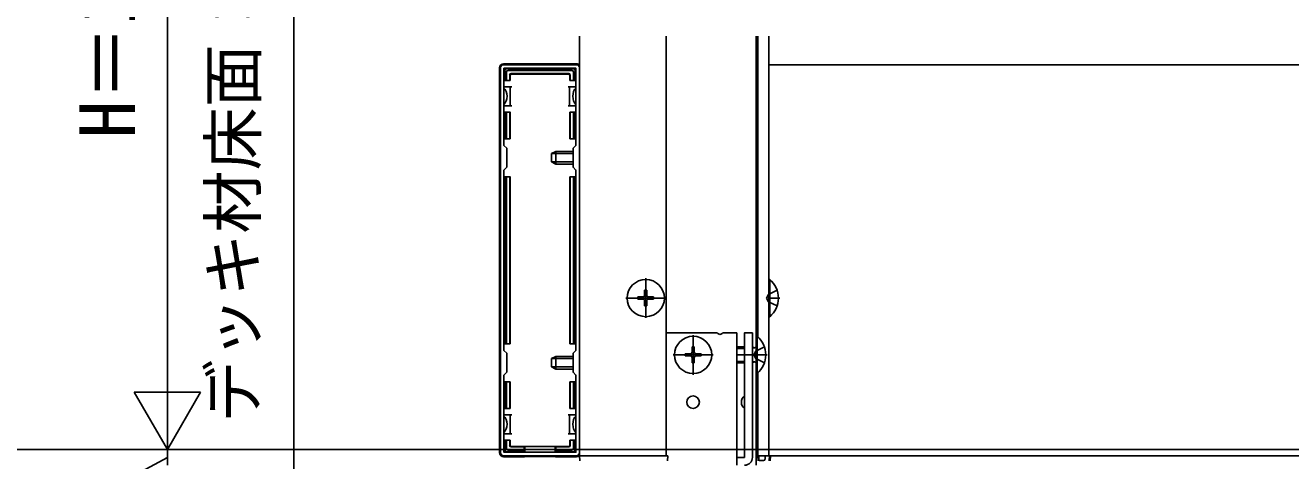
# Model space of a CAD drawing. Units: millimetres, scale not verified. Extents: x -1050 to 1050, y -1570 to 1561.
# Drawn here: x -510.5 to -109.7, y 883.9 to 1022 of the extents above; entities that cross this region are included whole.
import ezdxf
from ezdxf.enums import TextEntityAlignment as Align

# ---------------------------------------------------------------- set-up
doc = ezdxf.new("R2010")
doc.units = ezdxf.units.MM
doc.header["$LTSCALE"] = 8
for name, color, linetype in [('0-3_YKK_11', 7, 'Continuous'), ('0-4_YKK_12', 2, 'Continuous'), ('0-5_YKK_13', 4, 'Continuous'), ('0-6_YKK_D', 6, 'Continuous')]:
    doc.layers.add(name, color=color, linetype=linetype)
doc.styles.add('ＭＳ ゴシック', font='')
doc.styles.get('ＭＳ ゴシック').set_extended_font_data('MS Gothic')

msp = doc.modelspace()

# ---------------------------------------------------------------- linework, layer by layer
at = {"layer": '0-3_YKK_11'}
for p, q in [((-359.997, 1008.495), (-359.997, 886.495)), ((-335.997, 1009.495), (-358.997, 1009.495)), ((-334.997, 886.495), (-334.997, 1008.495)), ((-358.997, 885.495), (-335.997, 885.495))]:
    msp.add_line(p, q, dxfattribs=at)
msp.add_lwpolyline([(-358.897, 976.095), (-358.897, 918.895), (-357.997, 917.995), (-357.997, 911.995), (-358.897, 911.095), (-358.897, 886.595), (-336.097, 886.595), (-336.097, 911.095), (-336.997, 911.995), (-336.997, 917.995), (-336.097, 918.895), (-336.097, 976.095), (-336.997, 976.995), (-336.997, 982.995), (-336.097, 983.895), (-336.097, 1008.395), (-358.897, 1008.395), (-358.897, 983.895), (-357.997, 982.995), (-357.997, 976.995)], close=True, dxfattribs=at)
for centre, start, end in [((-358.997, 1008.495), 90.00001, 179.99999), ((-335.997, 1008.495), 0.00001, 89.99999), ((-358.997, 886.495), 180.00001, 269.99999), ((-335.997, 886.495), 270.00001, 359.99999)]:
    msp.add_arc(centre, 1, start, end, dxfattribs=at)
at = {"layer": '0-4_YKK_12'}
for p, q in [((-334.997, 885.495), (-334.997, 1018.495)), ((-307.497, 885.495), (-307.497, 1018.495)), ((-278.997, 1018.495), (-278.997, 882.495)), ((-278.497, 1018.495), (-278.497, 923.175)), ((-274.997, 1018.495), (-274.997, 885.495)), ((97.003, 1009.495), (-274.997, 1009.495)), ((-278.497, 911.816), (-278.497, 885.495)), ((174.503, 887.495), (-591.886, 887.495)), ((-307.497, 885.495), (-334.997, 885.495)), ((-278.997, 885.495), (-274.997, 885.495)), ((97.003, 885.495), (-274.997, 885.495))]:
    msp.add_line(p, q, dxfattribs=at)
at = {"layer": '0-5_YKK_13'}
for p, q in [((-360.297, 886.493), (-360.297, 1008.498)), ((-335.994, 1009.795), (-358.999, 1009.795)), ((-358.097, 1008.195), (-336.897, 1008.195)), ((-358.097, 1007.202), (-358.097, 1004.495)), ((-337.39, 1007.695), (-357.604, 1007.695)), ((-356.949, 1006.047), (-356.949, 1004.495)), ((-356.597, 1006.695), (-338.397, 1006.695)), ((-356.449, 1006.547), (-338.545, 1006.547)), ((-338.045, 1006.047), (-338.045, 1004.495)), ((-337.897, 1006.195), (-337.897, 1004.495)), ((-336.897, 1004.495), (-336.897, 1007.202)), ((-336.397, 1007.695), (-336.397, 1004.495)), ((-358.397, 1002.495), (-358.897, 1002.495)), ((-357.097, 1004.495), (-356.949, 1004.495)), ((-356.897, 1002.495), (-356.397, 1002.495)), ((-338.597, 1002.495), (-338.097, 1002.495)), ((-337.897, 1004.495), (-338.045, 1004.495)), ((-337.897, 1004.495), (-336.897, 1004.495)), ((-336.397, 1004.495), (-336.897, 1004.495)), ((-336.097, 1002.495), (-336.597, 1002.495)), ((-358.897, 996.495), (-358.397, 996.495)), ((-358.097, 994.495), (-358.097, 985.995)), ((-358.097, 994.495), (-357.097, 994.495)), ((-357.097, 994.495), (-357.097, 985.995)), ((-356.397, 996.495), (-356.897, 996.495)), ((-338.097, 996.495), (-338.597, 996.495)), ((-338.045, 994.495), (-338.045, 985.995)), ((-337.897, 994.495), (-338.045, 994.495)), ((-336.897, 994.495), (-337.897, 994.495)), ((-336.597, 996.495), (-336.097, 996.495)), ((-358.097, 985.995), (-358.597, 985.995)), ((-357.097, 985.995), (-358.097, 985.995)), ((-357.097, 985.995), (-356.949, 985.995)), ((-337.897, 985.995), (-336.897, 985.995)), ((-343.897, 981.295), (-342.497, 981.995)), ((-336.997, 981.995), (-342.497, 981.995)), ((-343.897, 978.695), (-343.897, 981.295)), ((-343.897, 978.695), (-342.497, 977.995)), ((-336.997, 981.341), (-343.805, 981.341)), ((-336.997, 978.65), (-343.805, 978.65)), ((-358.097, 973.995), (-358.097, 920.995)), ((-358.097, 973.995), (-357.097, 973.995)), ((-357.097, 973.995), (-357.097, 920.995)), ((-338.045, 973.995), (-338.045, 920.995)), ((-337.897, 973.995), (-338.045, 973.995)), ((-336.897, 973.995), (-337.897, 973.995)), ((-336.897, 920.995), (-336.897, 973.995)), ((-336.897, 973.995), (-336.397, 973.995)), ((-313.997, 929.195), (-313.997, 941.795)), ((-314.347, 937.995), (-313.647, 937.995)), ((-314.347, 937.995), (-314.347, 936.345)), ((-313.647, 937.995), (-313.647, 936.345)), ((-272.414, 937.995), (-275.132, 936.64)), ((-274.997, 929.595), (-274.997, 941.395)), ((-274.75, 941.395), (-274.997, 941.395)), ((-274.75, 941.395), (-274.75, 929.595)), ((-320.297, 935.495), (-307.697, 935.495)), ((-316.497, 935.845), (-316.497, 935.145)), ((-316.497, 935.845), (-314.847, 935.845)), ((-316.497, 935.145), (-314.847, 935.145)), ((-314.347, 934.645), (-314.347, 932.995)), ((-313.647, 934.645), (-313.647, 932.995)), ((-313.147, 935.845), (-311.497, 935.845)), ((-313.147, 935.145), (-311.497, 935.145)), ((-311.497, 935.845), (-311.497, 935.145)), ((-275.741, 935.495), (-275.132, 936.64)), ((-275.741, 935.495), (-275.132, 934.35)), ((-272.414, 932.995), (-275.132, 934.35)), ((-271.497, 935.495), (-274.997, 935.495)), ((-314.347, 932.995), (-313.647, 932.995)), ((-274.75, 929.595), (-274.997, 929.595)), ((-307.497, 924.495), (-291.363, 924.495)), ((-298.997, 911.195), (-298.997, 923.795)), ((-289.631, 924.495), (-285.197, 924.495)), ((-285.197, 924.495), (-285.197, 884.995)), ((-280.197, 884.995), (-280.197, 924.495)), ((-278.997, 911.595), (-278.997, 923.395)), ((-278.749, 923.395), (-278.997, 923.395)), ((-278.749, 923.395), (-278.749, 911.595)), ((-358.097, 920.995), (-358.597, 920.995)), ((-357.097, 920.995), (-358.097, 920.995)), ((-357.097, 920.995), (-356.949, 920.995)), ((-337.897, 920.995), (-336.897, 920.995)), ((-301.497, 917.845), (-301.497, 917.145)), ((-301.497, 917.845), (-299.847, 917.845)), ((-299.347, 919.995), (-298.647, 919.995)), ((-299.347, 919.995), (-299.347, 918.345)), ((-298.647, 919.995), (-298.647, 918.345)), ((-298.147, 917.845), (-296.497, 917.845)), ((-296.497, 917.845), (-296.497, 917.145)), ((-282.697, 919.995), (-285.197, 919.995)), ((-282.697, 919.562), (-285.197, 919.562)), ((-280.197, 919.923), (-279.802, 919.779)), ((-280.197, 919.604), (-279.474, 919.756)), ((-279.741, 917.495), (-279.132, 918.64)), ((-276.414, 919.995), (-279.132, 918.64)), ((-343.897, 916.295), (-342.497, 916.995)), ((-343.897, 913.695), (-343.897, 916.295)), ((-336.997, 916.341), (-343.805, 916.341)), ((-336.997, 916.995), (-342.497, 916.995)), ((-305.297, 917.495), (-292.697, 917.495)), ((-301.497, 917.145), (-299.847, 917.145)), ((-299.347, 916.645), (-299.347, 914.995)), ((-299.347, 914.995), (-298.647, 914.995)), ((-298.647, 916.645), (-298.647, 914.995)), ((-298.147, 917.145), (-296.497, 917.145)), ((-275.497, 917.495), (-285.197, 917.495)), ((-282.697, 915.428), (-285.197, 915.428)), ((-282.697, 914.995), (-285.197, 914.995)), ((-280.197, 915.387), (-279.474, 915.235)), ((-280.197, 915.068), (-279.802, 915.212)), ((-279.741, 917.495), (-279.132, 916.35)), ((-276.414, 914.995), (-279.132, 916.35)), ((-343.897, 913.695), (-342.497, 912.995)), ((-336.997, 913.65), (-343.805, 913.65)), ((-278.749, 911.595), (-278.997, 911.595)), ((-358.597, 900.495), (-358.597, 908.995)), ((-358.597, 908.995), (-358.097, 908.995)), ((-358.097, 908.995), (-358.097, 900.495)), ((-358.097, 908.995), (-357.097, 908.995)), ((-357.097, 908.995), (-356.949, 908.995)), ((-356.949, 908.995), (-356.949, 900.495)), ((-338.045, 908.995), (-338.045, 900.495)), ((-337.897, 908.995), (-338.045, 908.995)), ((-337.897, 908.995), (-337.897, 900.495)), ((-336.897, 908.995), (-336.397, 908.995)), ((-336.397, 908.995), (-336.397, 900.495)), ((-358.397, 898.495), (-358.897, 898.495)), ((-358.097, 900.495), (-358.597, 900.495)), ((-357.097, 900.495), (-356.949, 900.495)), ((-356.897, 898.495), (-356.397, 898.495)), ((-338.597, 898.495), (-338.097, 898.495)), ((-337.897, 900.495), (-338.045, 900.495)), ((-337.897, 900.495), (-336.897, 900.495)), ((-336.397, 900.495), (-336.897, 900.495)), ((-336.097, 898.495), (-336.597, 898.495)), ((-358.897, 892.495), (-358.397, 892.495)), ((-358.597, 887.295), (-358.597, 890.495)), ((-358.597, 890.495), (-358.097, 890.495)), ((-358.097, 890.495), (-358.097, 887.789)), ((-358.097, 890.495), (-357.097, 890.495)), ((-357.097, 890.495), (-357.097, 888.795)), ((-357.097, 890.495), (-356.949, 890.495)), ((-356.949, 890.495), (-356.949, 888.944)), ((-356.397, 892.495), (-356.897, 892.495)), ((-338.097, 892.495), (-338.597, 892.495)), ((-338.045, 890.495), (-338.045, 888.944)), ((-337.897, 890.495), (-338.045, 890.495)), ((-337.897, 890.495), (-337.897, 888.795)), ((-336.897, 890.495), (-337.897, 890.495)), ((-336.897, 887.789), (-336.897, 890.495)), ((-336.597, 892.495), (-336.097, 892.495)), ((-352.497, 886.795), (-358.097, 886.795)), ((-357.604, 887.295), (-352.497, 887.295)), ((-356.597, 888.295), (-352.497, 888.295)), ((-356.449, 888.444), (-352.497, 888.444)), ((-352.497, 888.295), (-352.497, 888.444)), ((-352.497, 888.444), (-342.497, 888.444)), ((-352.497, 888.295), (-352.497, 887.295)), ((-352.497, 887.295), (-352.497, 886.795)), ((-352.497, 886.795), (-352.497, 886.595)), ((-352.297, 888.444), (-352.297, 886.595)), ((-342.697, 888.444), (-342.697, 886.595)), ((-338.545, 888.444), (-342.497, 888.444)), ((-342.497, 888.295), (-342.497, 888.444)), ((-338.397, 888.295), (-342.497, 888.295)), ((-342.497, 888.295), (-342.497, 887.295)), ((-342.497, 887.295), (-337.39, 887.295)), ((-342.497, 886.795), (-342.497, 887.295)), ((-336.897, 886.795), (-342.497, 886.795)), ((-342.497, 886.795), (-342.497, 886.595)), ((-352.497, 885.195), (-358.999, 885.195)), ((-352.497, 885.495), (-352.497, 885.195)), ((-352.497, 885.195), (-352.297, 885.287)), ((-352.297, 885.495), (-352.297, 885.287)), ((-342.497, 885.195), (-342.697, 885.287)), ((-342.497, 885.495), (-342.497, 885.195)), ((-342.497, 885.195), (-335.994, 885.195)), ((-307.296, 885.495), (-306.997, 885.495)), ((-306.997, 885.495), (-307.092, 883.934)), ((-285.197, 884.995), (-282.697, 884.995)), ((-285.197, 884.995), (-285.197, 882.495)), ((-278.197, 885.495), (-278.997, 885.495)), ((-278.497, 885.495), (-278.401, 883.934)), ((-278.497, 885.495), (-278.497, 885.495)), ((-278.136, 884.495), (-278.106, 883.995)), ((-278.106, 883.995), (-278.102, 883.934)), ((-277.806, 883.995), (-278.106, 883.995)), ((-276.697, 883.995), (-277.806, 883.995)), ((-277.802, 883.934), (-277.806, 883.995)), ((-276.197, 885.495), (-276.697, 885.495)), ((-274.797, 885.495), (-276.197, 885.495)), ((-276.197, 884.495), (-276.197, 885.495)), ((-274.797, 885.495), (-274.892, 883.934))]:
    msp.add_line(p, q, dxfattribs=at)
for points in [[(-358.097, 1004.495), (-358.597, 1004.495), (-358.597, 1007.695)], [(-357.097, 1006.195), (-357.097, 1004.495), (-358.097, 1004.495)], [(-358.397, 1002.495), (-356.897, 1002.495), (-356.897, 999.495)], [(-338.097, 999.495), (-338.097, 1002.495), (-336.597, 1002.495)], [(-356.897, 999.495), (-356.897, 996.495), (-358.397, 996.495)], [(-336.597, 996.495), (-338.097, 996.495), (-338.097, 999.495)], [(-358.597, 985.995), (-358.597, 994.495), (-358.097, 994.495)], [(-357.097, 994.495), (-356.949, 994.495), (-356.949, 985.995)], [(-337.897, 994.495), (-337.897, 985.995), (-338.045, 985.995)], [(-336.997, 977.995), (-342.497, 977.995), (-342.497, 981.995)], [(-358.597, 920.995), (-358.597, 973.995), (-358.097, 973.995)], [(-357.097, 973.995), (-356.949, 973.995), (-356.949, 920.995)], [(-337.897, 973.995), (-337.897, 920.995), (-338.045, 920.995)], [(-336.397, 973.995), (-336.397, 920.995), (-336.897, 920.995)], [(-280.197, 924.495), (-282.697, 924.495), (-282.697, 884.995)], [(-336.997, 912.995), (-342.497, 912.995), (-342.497, 916.995)], [(-357.097, 908.995), (-357.097, 900.495), (-358.097, 900.495)], [(-336.897, 900.495), (-336.897, 908.995), (-337.897, 908.995)], [(-358.397, 898.495), (-356.897, 898.495), (-356.897, 895.495)], [(-338.097, 895.495), (-338.097, 898.495), (-336.597, 898.495)], [(-356.897, 895.495), (-356.897, 892.495), (-358.397, 892.495)], [(-336.597, 892.495), (-338.097, 892.495), (-338.097, 895.495)], [(-336.897, 890.495), (-336.397, 890.495), (-336.397, 887.295)], [(-342.697, 885.495), (-342.697, 885.287), (-352.297, 885.287)], [(-334.901, 883.934), (-334.997, 885.495), (-334.697, 885.495), (-307.296, 885.495)], [(-278.136, 884.495), (-278.197, 885.495), (-276.697, 885.495)], [(-274.593, 883.934), (-274.497, 885.495), (-274.797, 885.495)]]:
    msp.add_lwpolyline(points, dxfattribs=at)
msp.add_lwpolyline([(-336.897, 985.995), (-336.897, 994.495), (-336.397, 994.495), (-336.397, 985.995)], close=True, dxfattribs=at)
for centre, radius in [((-313.997, 935.495), 5.9), ((-298.997, 917.495), 5.9), ((-298.997, 902.495), 2)]:
    msp.add_circle(centre, radius, dxfattribs=at)
for centre, radius, start, end in [((-358.097, 1007.695), 0.5, 90.77436, 179.22564), ((-358.097, 1007.695), 0.5, 179.22564, 180), ((-358.097, 1007.695), 0.5, 90, 90.77436), ((-336.897, 1007.695), 0.5, 89.22564, 90), ((-336.897, 1007.695), 0.5, 0.77436, 89.22564), ((-336.897, 1007.695), 0.5, 0, 0.77436), ((-358.597, 1005.495), 0.3, 90, 270), ((-336.397, 1005.495), 0.3, 270, 90), ((-358.597, 993.495), 0.3, 90, 270), ((-336.397, 993.495), 0.3, 270, 90), ((-358.597, 972.995), 0.3, 90, 270), ((-336.397, 972.995), 0.3, 270, 90), ((-279.697, 935.495), 7.7, 309.98312, 50.01688), ((-314.847, 936.345), 0.5, 270, 0), ((-314.847, 934.645), 0.5, 0, 90), ((-313.147, 936.345), 0.5, 180, 270), ((-313.147, 934.645), 0.5, 90, 180), ((-358.597, 921.995), 0.3, 90, 270), ((-336.397, 921.995), 0.3, 270, 90), ((-290.497, 924.995), 1, 210, 330), ((-283.697, 917.495), 7.7, 309.98312, 50.01688), ((-299.847, 918.345), 0.5, 270, 0), ((-298.147, 918.345), 0.5, 180, 270), ((-279.597, 920.343), 0.6, 250.03043, 0), ((-299.847, 916.645), 0.5, 0, 90), ((-298.147, 916.645), 0.5, 90, 180), ((-279.597, 914.648), 0.6, 0, 109.96957), ((-358.597, 901.495), 0.3, 90, 270), ((-336.397, 901.495), 0.3, 270, 90), ((-281.197, 902.495), 2.5, 126.8699, 233.1301), ((-358.597, 889.495), 0.3, 90, 270), ((-336.397, 889.495), 0.3, 270, 90), ((-358.097, 887.295), 0.5, 180, 180.77436), ((-358.097, 887.295), 0.5, 180.77436, 269.22564), ((-358.097, 887.295), 0.5, 269.22564, 270), ((-336.897, 887.295), 0.5, 270, 270.77436), ((-336.897, 887.295), 0.5, 270.77436, 359.22564), ((-336.897, 887.295), 0.5, 359.22564, 0), ((-282.697, 884.995), 2.5, 270, 0), ((-276.697, 884.495), 0.5, 270, 0)]:
    msp.add_arc(centre, radius, start, end, dxfattribs=at)
for centre, major_axis, ratio, start_param, end_param in [((-358.994, 1008.493), (-0.923, 0.923), 0.99628, 5.4996506, 7.06672), ((-357.59, 1007.189), (0.363, -0.363), 0.973329, 2.3697096, 3.9134757), ((-356.597, 1006.195), (-0.354, 0.354), 0.999924, 5.4978252, 7.0685454), ((-356.449, 1006.047), (-0.354, 0.354), 0.999924, 5.4978252, 7.0685454), ((-338.545, 1006.047), (0.354, 0.354), 0.999924, 5.4978252, 7.0685454), ((-338.397, 1006.195), (0.354, 0.354), 0.999924, 5.4978252, 7.0685454), ((-337.404, 1007.189), (0.363, 0.363), 0.973329, 5.5113023, 7.0550683), ((-335.999, 1008.493), (0.923, 0.923), 0.99628, 6.1921366, 7.06672), ((-359.897, 999.495), (0, 3), 0.666667, 4.712389, 5.7595865), ((-335.097, 999.495), (0, 3), 0.666667, 0.5235988, 1.5707963), ((-359.897, 999.495), (0, 3), 0.666667, 3.6651914, 4.712389), ((-335.097, 999.495), (0, 3), 0.666667, 1.5707963, 2.6179939), ((-359.897, 895.495), (0, 3), 0.666667, 4.712389, 5.7595865), ((-335.097, 895.495), (0, 3), 0.666667, 0.5235988, 1.5707963), ((-359.897, 895.495), (0, 3), 0.666667, 3.6651914, 4.712389), ((-335.097, 895.495), (0, 3), 0.666667, 1.5707963, 2.6179939), ((-358.994, 886.498), (-0.923, -0.923), 0.99628, 5.4996506, 7.06672), ((-357.59, 887.802), (0.363, 0.363), 0.973329, 2.3697096, 3.9134757), ((-356.597, 888.795), (-0.354, -0.354), 0.999924, 5.4978252, 7.0685454), ((-356.449, 888.944), (-0.354, -0.354), 0.999924, 5.4978252, 7.0685454), ((-338.545, 888.944), (0.354, -0.354), 0.999924, 5.4978252, 7.0685454), ((-338.397, 888.795), (0.354, -0.354), 0.999924, 5.4978252, 7.0685454), ((-337.404, 887.802), (0.363, -0.363), 0.973329, 5.5113023, 7.0550683), ((-335.999, 886.498), (0.923, -0.923), 0.99628, 5.4996506, 6.374234)]:
    msp.add_ellipse(centre, major_axis=major_axis, ratio=ratio, start_param=start_param, end_param=end_param, dxfattribs=at)
at = {"layer": '0-6_YKK_D'}
for p, q in [((-465.497, 1191.495), (-465.497, 908.495)), ((-465.497, 887.495), (-465.497, 923.868)), ((-465.497, 887.495), (-475.997, 905.682)), ((-454.997, 905.682), (-475.997, 905.682)), ((-465.497, 887.495), (-454.997, 905.682)), ((-465.497, 887.495), (-465.497, 892.595)), ((-465.497, 882.495), (-465.497, 887.495)), ((-465.497, 882.495), (-465.497, 887.495))]:
    msp.add_line(p, q, dxfattribs=at)
for points in [[(-425.497, 867.495), (-425.497, 882.497), (-425.497, 1107.697)], [(-465.497, 884.995), (-505.497, 863.369), (-505.497, 839.46)]]:
    msp.add_lwpolyline(points, dxfattribs=at)

# ---------------------------------------------------------------- texts
at = {"layer": '0-6_YKK_D', "style": 'ＭＳ ゴシック'}
for s, height, p in [('H＝1105', 17.6, (-470.497, 986.109)), ('デッキ材床面：15', 14.66, (-432.997, 895.992))]:
    msp.add_text(s, height=height, rotation=90, dxfattribs=at).set_placement(p, align=Align.BOTTOM_LEFT)

doc.saveas('drawing.dxf')
